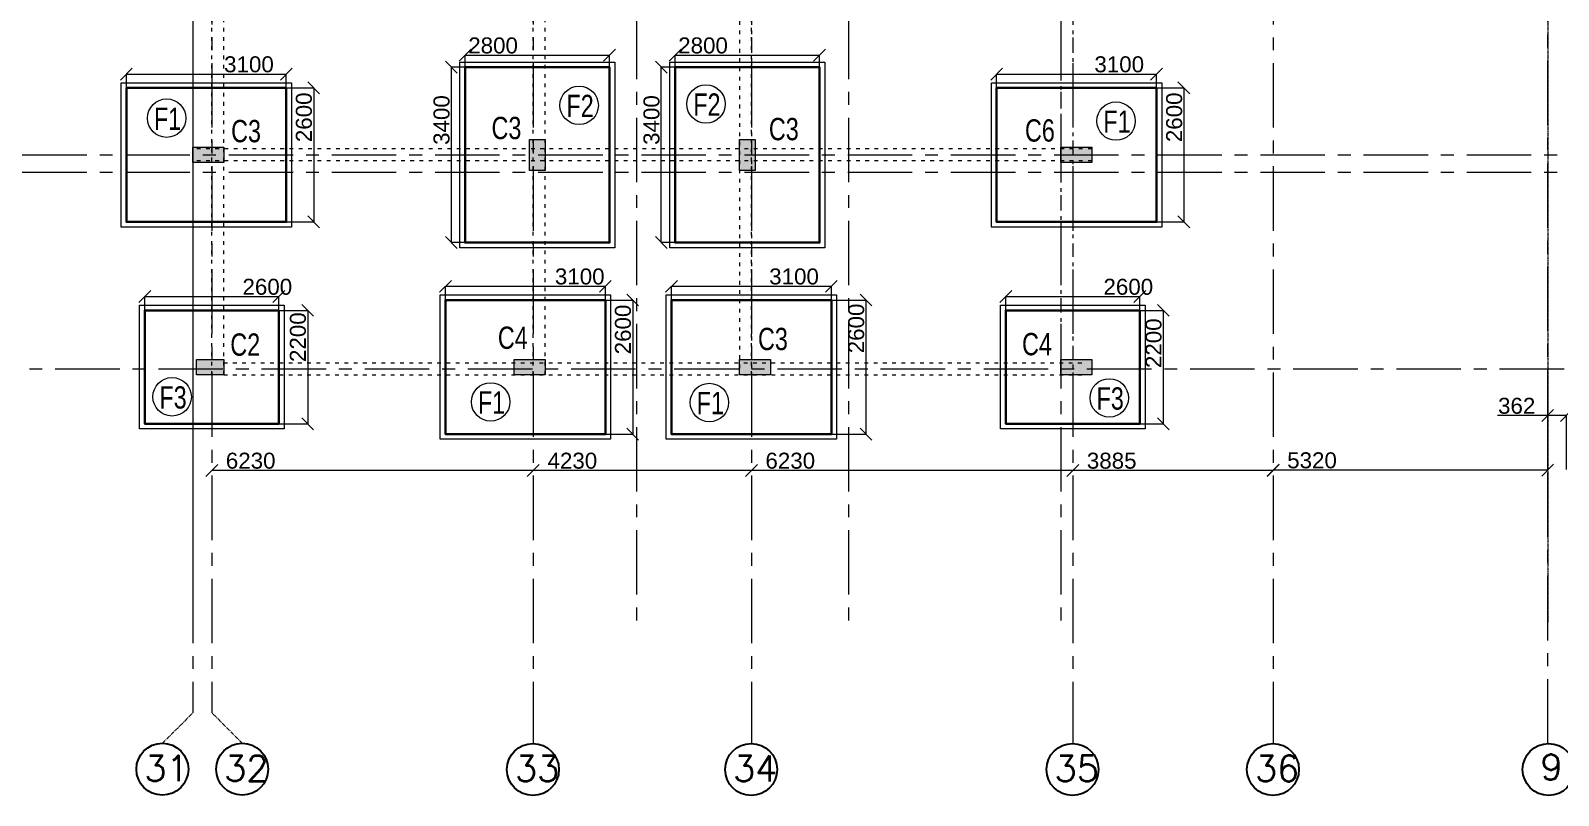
# Model space of a CAD drawing. Header units: inches. Extents: x 719368 to 6315912, y -2624014 to 446967.
# Drawn here: x 5449880 to 5479498, y -2130294 to -2115458 of the extents above; entities that cross this region are included whole.
import ezdxf

# ---------------------------------------------------------------- set-up
doc = ezdxf.new("R2010")
doc.units = ezdxf.units.IN
doc.header["$LTSCALE"] = 20
doc.header["$MEASUREMENT"] = 0
doc.header["$PDMODE"] = 3
doc.linetypes.add('ACAD_ISO03W100', pattern=[30, 12, -18])
doc.linetypes.add('CENTER', pattern=[2, 1.25, -0.25, 0.25, -0.25])
doc.layers.get('Defpoints').update_dxf_attribs({"lineweight": 25})
for name, color, linetype, lineweight in [('COL.FILL', 6, 'Continuous', 20), ('DIM', 7, 'Continuous', 13), ('FOOTING', 73, 'Continuous', 30), ('GRID', 202, 'CENTER', 5), ('HACHE', 6, 'Continuous', 9), ('HIDDEN', 181, 'ACAD_ISO03W100', 18), ('STAIR', 4, 'Continuous', 25), ('Text', 7, 'Continuous', 15)]:
    doc.layers.add(name, color=color, linetype=linetype, lineweight=lineweight)
doc.layers.add('grid text', color=140, linetype='Continuous')
doc.styles.add('BOLD', font='arial.ttf')
doc.styles.add('DIM SUMBI', font='arial.ttf')
doc.styles.add('Tabrej', font='romans.shx')
doc.dimstyles.new('PL1', dxfattribs={"dimtxt": 275, "dimasz": 230, "dimexe": 0.18, "dimexo": 12, "dimgap": 30, "dimtad": 1, "dimjust": 1, "dimdec": 0, "dimzin": 0, "dimdsep": 46, "dimtxsty": 'BOLD', "dimblk": 'OBLIQUE', "dimcen": 0.09, "dimclrd": 256, "dimclre": 256, "dimadec": 0, "dimazin": 0, "dimtfac": 1, "dimtdec": 0, "dimtofl": 0, "dimtmove": 0, "dimatfit": 3, "dimfxl": 0.18, "dimtolj": 1, "dimtzin": 0, "dimlwd": -1, "dimlwe": -1, "dimarcsym": 0})

# ---------------------------------------------------------------- blocks, each defined once
blk = doc.blocks.new('_Oblique')
at = {"layer": 'STAIR', "color": 0, "lineweight": -2}
blk.add_line((-0.5, -0.5), (0.5, 0.5), dxfattribs=at)
blk = doc.blocks.new('*D513')
at = {"layer": 'Defpoints', "color": 0, "transparency": 16777216}
for p in [(5459624, -2123991), (5463854, -2123991), (5463854, -2123991)]:
    blk.add_point(p, dxfattribs=at)
at = {"layer": 'DIM', "transparency": 16777216}
for p, q in [((5459624, -2123979), (5459624, -2123991)), ((5463854, -2123991), (5459624, -2123991)), ((5463854, -2123979), (5463854, -2123991))]:
    blk.add_line(p, q, dxfattribs=at)
at = {"layer": 'DIM', "transparency": 16777216, "xscale": 230, "yscale": 230, "zscale": 230, "rotation": 180}
blk.add_blockref('_Oblique', (5459624, -2123991), dxfattribs=at)
at = {"layer": 'DIM', "transparency": 16777216, "xscale": 230, "yscale": 230, "zscale": 230}
blk.add_blockref('_Oblique', (5463854, -2123991), dxfattribs=at)
at = {"layer": 'DIM', "color": 0, "transparency": 16777216, "insert": (5460383, -2123803), "char_height": 310, "attachment_point": 5, "style": 'BOLD'}
blk.add_mtext('\\A1;4230', dxfattribs=at)
blk = doc.blocks.new('*D514')
at = {"layer": 'Defpoints', "color": 0, "transparency": 16777216}
for p in [(5463854, -2123991), (5470084, -2123991), (5470084, -2123991)]:
    blk.add_point(p, dxfattribs=at)
at = {"layer": 'DIM', "transparency": 16777216}
for p, q in [((5463854, -2123979), (5463854, -2123991)), ((5470084, -2123991), (5463854, -2123991)), ((5470084, -2123979), (5470084, -2123991))]:
    blk.add_line(p, q, dxfattribs=at)
at = {"layer": 'DIM', "transparency": 16777216, "xscale": 230, "yscale": 230, "zscale": 230, "rotation": 180}
blk.add_blockref('_Oblique', (5463854, -2123991), dxfattribs=at)
at = {"layer": 'DIM', "transparency": 16777216, "xscale": 230, "yscale": 230, "zscale": 230}
blk.add_blockref('_Oblique', (5470084, -2123991), dxfattribs=at)
at = {"layer": 'DIM', "color": 0, "transparency": 16777216, "insert": (5464607, -2123803), "char_height": 310, "attachment_point": 5, "style": 'BOLD'}
blk.add_mtext('\\A1;6230', dxfattribs=at)
blk = doc.blocks.new('*D515')
at = {"layer": 'Defpoints', "color": 0, "transparency": 16777216}
for p in [(5470084, -2123991), (5473969, -2123991), (5473969, -2123991)]:
    blk.add_point(p, dxfattribs=at)
at = {"layer": 'DIM', "transparency": 16777216}
for p, q in [((5470084, -2123979), (5470084, -2123991)), ((5473969, -2123991), (5470084, -2123991)), ((5473969, -2123979), (5473969, -2123991))]:
    blk.add_line(p, q, dxfattribs=at)
at = {"layer": 'DIM', "transparency": 16777216, "xscale": 230, "yscale": 230, "zscale": 230, "rotation": 180}
blk.add_blockref('_Oblique', (5470084, -2123991), dxfattribs=at)
at = {"layer": 'DIM', "transparency": 16777216, "xscale": 230, "yscale": 230, "zscale": 230}
blk.add_blockref('_Oblique', (5473969, -2123991), dxfattribs=at)
at = {"layer": 'DIM', "color": 0, "transparency": 16777216, "insert": (5470838, -2123803), "char_height": 310, "attachment_point": 5, "style": 'BOLD'}
blk.add_mtext('\\A1;3885', dxfattribs=at)
blk = doc.blocks.new('*D516')
at = {"layer": 'Defpoints', "color": 0, "transparency": 16777216}
for p in [(5473969, -2123991), (5479289, -2123984), (5479289, -2123991)]:
    blk.add_point(p, dxfattribs=at)
at = {"layer": 'DIM', "transparency": 16777216}
for p, q in [((5473969, -2123979), (5473969, -2123984)), ((5479289, -2123984), (5473969, -2123984)), ((5479289, -2123979), (5479289, -2123984))]:
    blk.add_line(p, q, dxfattribs=at)
at = {"layer": 'DIM', "transparency": 16777216, "xscale": 230, "yscale": 230, "zscale": 230, "rotation": 180}
blk.add_blockref('_Oblique', (5473969, -2123984), dxfattribs=at)
at = {"layer": 'DIM', "transparency": 16777216, "xscale": 230, "yscale": 230, "zscale": 230}
blk.add_blockref('_Oblique', (5479289, -2123984), dxfattribs=at)
at = {"layer": 'DIM', "color": 0, "transparency": 16777216, "insert": (5474721, -2123796), "char_height": 310, "attachment_point": 5, "style": 'BOLD'}
blk.add_mtext('\\A1;5320', dxfattribs=at)
blk = doc.blocks.new('*D517')
at = {"layer": 'Defpoints', "color": 0, "transparency": 16777216}
for p in [(5479651, -2122926), (5479289, -2123984), (5479651, -2123984)]:
    blk.add_point(p, dxfattribs=at)
at = {"layer": 'DIM', "transparency": 16777216}
for p, q in [((5479289, -2122926), (5478318, -2122926)), ((5479289, -2123972), (5479289, -2122926)), ((5479651, -2122926), (5479289, -2122926)), ((5479651, -2123972), (5479651, -2122926))]:
    blk.add_line(p, q, dxfattribs=at)
at = {"layer": 'DIM', "transparency": 16777216, "xscale": 230, "yscale": 230, "zscale": 230, "rotation": 180}
blk.add_blockref('_Oblique', (5479289, -2122926), dxfattribs=at)
at = {"layer": 'DIM', "transparency": 16777216, "xscale": 230, "yscale": 230, "zscale": 230}
blk.add_blockref('_Oblique', (5479651, -2122926), dxfattribs=at)
at = {"layer": 'DIM', "color": 0, "transparency": 16777216, "insert": (5478688, -2122738), "char_height": 310, "attachment_point": 5, "style": 'BOLD'}
blk.add_mtext('\\A1;362', dxfattribs=at)
blk = doc.blocks.new('*D534')
at = {"layer": 'Defpoints', "color": 0, "transparency": 16777216}
for p in [(5453394, -2124004), (5459624, -2123991), (5459624, -2123991)]:
    blk.add_point(p, dxfattribs=at)
at = {"layer": 'DIM', "transparency": 16777216}
for p, q in [((5453394, -2123992), (5453394, -2123991)), ((5459624, -2123991), (5453394, -2123991)), ((5459624, -2123979), (5459624, -2123991))]:
    blk.add_line(p, q, dxfattribs=at)
at = {"layer": 'DIM', "transparency": 16777216, "xscale": 230, "yscale": 230, "zscale": 230, "rotation": 180}
blk.add_blockref('_Oblique', (5453394, -2123991), dxfattribs=at)
at = {"layer": 'DIM', "transparency": 16777216, "xscale": 230, "yscale": 230, "zscale": 230}
blk.add_blockref('_Oblique', (5459624, -2123991), dxfattribs=at)
at = {"layer": 'DIM', "color": 0, "transparency": 16777216, "insert": (5454147, -2123803), "char_height": 310, "attachment_point": 5, "style": 'BOLD'}
blk.add_mtext('\\A1;6230', dxfattribs=at)
blk = doc.blocks.new('*D463')
at = {"layer": 'Defpoints', "color": 0, "transparency": 16777216}
for p in [(5454838, -2116570), (5454838, -2119170), (5455369, -2119170)]:
    blk.add_point(p, dxfattribs=at)
at = {"layer": 'DIM', "transparency": 16777216}
for p, q in [((5454850, -2116570), (5455369, -2116570)), ((5455369, -2116570), (5455369, -2119170)), ((5454850, -2119170), (5455369, -2119170))]:
    blk.add_line(p, q, dxfattribs=at)
at = {"layer": 'DIM', "transparency": 16777216, "xscale": 230, "yscale": 230, "zscale": 230}
for p, rotation in [((5455369, -2116570), 90), ((5455369, -2119170), 270)]:
    blk.add_blockref('_Oblique', p, dxfattribs=dict(at, rotation=rotation))
at = {"layer": 'DIM', "color": 0, "transparency": 16777216, "insert": (5455180, -2117141), "char_height": 310, "attachment_point": 5, "rotation": 90, "style": 'BOLD'}
blk.add_mtext('\\A1;2600', dxfattribs=at)
blk = doc.blocks.new('*D464')
at = {"layer": 'Defpoints', "color": 0, "transparency": 16777216}
for p in [(5454838, -2116303), (5451738, -2116816), (5454838, -2116809)]:
    blk.add_point(p, dxfattribs=at)
at = {"layer": 'DIM', "transparency": 16777216}
for p, q in [((5451738, -2116804), (5451738, -2116303)), ((5451738, -2116303), (5454838, -2116303)), ((5454838, -2116797), (5454838, -2116303))]:
    blk.add_line(p, q, dxfattribs=at)
at = {"layer": 'DIM', "transparency": 16777216, "xscale": 230, "yscale": 230, "zscale": 230, "rotation": 180}
blk.add_blockref('_Oblique', (5451738, -2116303), dxfattribs=at)
at = {"layer": 'DIM', "transparency": 16777216, "xscale": 230, "yscale": 230, "zscale": 230}
blk.add_blockref('_Oblique', (5454838, -2116303), dxfattribs=at)
at = {"layer": 'DIM', "color": 0, "transparency": 16777216, "insert": (5454114, -2116115), "char_height": 310, "attachment_point": 5, "style": 'BOLD'}
blk.add_mtext('\\A1;3100', dxfattribs=at)
blk = doc.blocks.new('*D465')
at = {"layer": 'Defpoints', "color": 0, "transparency": 16777216}
for p in [(5461104, -2115937), (5458304, -2116170), (5461104, -2116170)]:
    blk.add_point(p, dxfattribs=at)
at = {"layer": 'DIM', "transparency": 16777216}
for p, q in [((5458304, -2116158), (5458304, -2115937)), ((5458304, -2115937), (5461104, -2115937)), ((5461104, -2116158), (5461104, -2115937))]:
    blk.add_line(p, q, dxfattribs=at)
at = {"layer": 'DIM', "transparency": 16777216, "xscale": 230, "yscale": 230, "zscale": 230, "rotation": 180}
blk.add_blockref('_Oblique', (5458304, -2115937), dxfattribs=at)
at = {"layer": 'DIM', "transparency": 16777216, "xscale": 230, "yscale": 230, "zscale": 230}
blk.add_blockref('_Oblique', (5461104, -2115937), dxfattribs=at)
at = {"layer": 'DIM', "color": 0, "transparency": 16777216, "insert": (5458846, -2115749), "char_height": 310, "attachment_point": 5, "style": 'BOLD'}
blk.add_mtext('\\A1;2800', dxfattribs=at)
blk = doc.blocks.new('*D466')
at = {"layer": 'Defpoints', "color": 0, "transparency": 16777216}
for p in [(5458037, -2116170), (5458542, -2116170), (5458550, -2119570)]:
    blk.add_point(p, dxfattribs=at)
at = {"layer": 'DIM', "transparency": 16777216}
for p, q in [((5458530, -2116170), (5458036, -2116170)), ((5458037, -2119570), (5458037, -2116170)), ((5458538, -2119570), (5458036, -2119570))]:
    blk.add_line(p, q, dxfattribs=at)
at = {"layer": 'DIM', "transparency": 16777216, "xscale": 230, "yscale": 230, "zscale": 230}
for p, rotation in [((5458037, -2116170), 90), ((5458037, -2119570), 270)]:
    blk.add_blockref('_Oblique', p, dxfattribs=dict(at, rotation=rotation))
at = {"layer": 'DIM', "color": 0, "transparency": 16777216, "insert": (5457848, -2117194), "char_height": 310, "attachment_point": 5, "rotation": 90, "style": 'BOLD'}
blk.add_mtext('\\A1;3400', dxfattribs=at)
blk = doc.blocks.new('*D467')
at = {"layer": 'Defpoints', "color": 0, "transparency": 16777216}
for p in [(5471384, -2120885), (5471384, -2123085), (5471838, -2123085)]:
    blk.add_point(p, dxfattribs=at)
at = {"layer": 'DIM', "transparency": 16777216}
for p, q in [((5471396, -2120885), (5471838, -2120885)), ((5471838, -2120885), (5471838, -2123085)), ((5471396, -2123085), (5471838, -2123085))]:
    blk.add_line(p, q, dxfattribs=at)
at = {"layer": 'DIM', "transparency": 16777216, "xscale": 230, "yscale": 230, "zscale": 230}
for p, rotation in [((5471838, -2120885), 90), ((5471838, -2123085), 270)]:
    blk.add_blockref('_Oblique', p, dxfattribs=dict(at, rotation=rotation))
at = {"layer": 'DIM', "color": 0, "transparency": 16777216, "insert": (5471650, -2121523), "char_height": 310, "attachment_point": 5, "rotation": 90, "style": 'BOLD'}
blk.add_mtext('\\A1;2200', dxfattribs=at)
blk = doc.blocks.new('*D468')
at = {"layer": 'Defpoints', "color": 0, "transparency": 16777216}
for p in [(5471384, -2120618), (5468784, -2121131), (5471384, -2121124)]:
    blk.add_point(p, dxfattribs=at)
at = {"layer": 'DIM', "transparency": 16777216}
for p, q in [((5468784, -2121119), (5468784, -2120618)), ((5468784, -2120618), (5471384, -2120618)), ((5471384, -2121112), (5471384, -2120618))]:
    blk.add_line(p, q, dxfattribs=at)
at = {"layer": 'DIM', "transparency": 16777216, "xscale": 230, "yscale": 230, "zscale": 230, "rotation": 180}
blk.add_blockref('_Oblique', (5468784, -2120618), dxfattribs=at)
at = {"layer": 'DIM', "transparency": 16777216, "xscale": 230, "yscale": 230, "zscale": 230}
blk.add_blockref('_Oblique', (5471384, -2120618), dxfattribs=at)
at = {"layer": 'DIM', "color": 0, "transparency": 16777216, "insert": (5471160, -2120430), "char_height": 310, "attachment_point": 5, "style": 'BOLD'}
blk.add_mtext('\\A1;2600', dxfattribs=at)
blk = doc.blocks.new('*D469')
at = {"layer": 'Defpoints', "color": 0, "transparency": 16777216}
for p in [(5465404, -2120685), (5465404, -2123285), (5466074, -2123285)]:
    blk.add_point(p, dxfattribs=at)
at = {"layer": 'DIM', "transparency": 16777216}
for p, q in [((5465416, -2120685), (5466074, -2120685)), ((5466074, -2120685), (5466074, -2123285)), ((5465416, -2123285), (5466074, -2123285))]:
    blk.add_line(p, q, dxfattribs=at)
at = {"layer": 'DIM', "transparency": 16777216, "xscale": 230, "yscale": 230, "zscale": 230}
for p, rotation in [((5466074, -2120685), 90), ((5466074, -2123285), 270)]:
    blk.add_blockref('_Oblique', p, dxfattribs=dict(at, rotation=rotation))
at = {"layer": 'DIM', "color": 0, "transparency": 16777216, "insert": (5465886, -2121236), "char_height": 310, "attachment_point": 5, "rotation": 90, "style": 'BOLD'}
blk.add_mtext('\\A1;2600', dxfattribs=at)
blk = doc.blocks.new('*D470')
at = {"layer": 'Defpoints', "color": 0, "transparency": 16777216}
for p in [(5465404, -2120418), (5462304, -2120931), (5465404, -2120924)]:
    blk.add_point(p, dxfattribs=at)
at = {"layer": 'DIM', "transparency": 16777216}
for p, q in [((5462304, -2120919), (5462304, -2120418)), ((5462304, -2120418), (5465404, -2120418)), ((5465404, -2120912), (5465404, -2120418))]:
    blk.add_line(p, q, dxfattribs=at)
at = {"layer": 'DIM', "transparency": 16777216, "xscale": 230, "yscale": 230, "zscale": 230, "rotation": 180}
blk.add_blockref('_Oblique', (5462304, -2120418), dxfattribs=at)
at = {"layer": 'DIM', "transparency": 16777216, "xscale": 230, "yscale": 230, "zscale": 230}
blk.add_blockref('_Oblique', (5465404, -2120418), dxfattribs=at)
at = {"layer": 'DIM', "color": 0, "transparency": 16777216, "insert": (5464680, -2120230), "char_height": 310, "attachment_point": 5, "style": 'BOLD'}
blk.add_mtext('\\A1;3100', dxfattribs=at)
blk = doc.blocks.new('*D471')
at = {"layer": 'Defpoints', "color": 0, "transparency": 16777216}
for p in [(5461023, -2120685), (5461023, -2123285), (5461553, -2123285)]:
    blk.add_point(p, dxfattribs=at)
at = {"layer": 'DIM', "transparency": 16777216}
for p, q in [((5461035, -2120685), (5461553, -2120685)), ((5461553, -2120685), (5461553, -2123285)), ((5461035, -2123285), (5461553, -2123285))]:
    blk.add_line(p, q, dxfattribs=at)
at = {"layer": 'DIM', "transparency": 16777216, "xscale": 230, "yscale": 230, "zscale": 230}
for p, rotation in [((5461553, -2120685), 90), ((5461553, -2123285), 270)]:
    blk.add_blockref('_Oblique', p, dxfattribs=dict(at, rotation=rotation))
at = {"layer": 'DIM', "color": 0, "transparency": 16777216, "insert": (5461365, -2121256), "char_height": 310, "attachment_point": 5, "rotation": 90, "style": 'BOLD'}
blk.add_mtext('\\A1;2600', dxfattribs=at)
blk = doc.blocks.new('*D472')
at = {"layer": 'Defpoints', "color": 0, "transparency": 16777216}
for p in [(5461023, -2120418), (5457923, -2120931), (5461023, -2120924)]:
    blk.add_point(p, dxfattribs=at)
at = {"layer": 'DIM', "transparency": 16777216}
for p, q in [((5457923, -2120919), (5457923, -2120418)), ((5457923, -2120418), (5461023, -2120418)), ((5461023, -2120912), (5461023, -2120418))]:
    blk.add_line(p, q, dxfattribs=at)
at = {"layer": 'DIM', "transparency": 16777216, "xscale": 230, "yscale": 230, "zscale": 230, "rotation": 180}
blk.add_blockref('_Oblique', (5457923, -2120418), dxfattribs=at)
at = {"layer": 'DIM', "transparency": 16777216, "xscale": 230, "yscale": 230, "zscale": 230}
blk.add_blockref('_Oblique', (5461023, -2120418), dxfattribs=at)
at = {"layer": 'DIM', "color": 0, "transparency": 16777216, "insert": (5460526, -2120230), "char_height": 310, "attachment_point": 5, "style": 'BOLD'}
blk.add_mtext('\\A1;3100', dxfattribs=at)
blk = doc.blocks.new('*D473')
at = {"layer": 'Defpoints', "color": 0, "transparency": 16777216}
for p in [(5454694, -2120885), (5454694, -2123085), (5455252, -2123085)]:
    blk.add_point(p, dxfattribs=at)
at = {"layer": 'DIM', "transparency": 16777216}
for p, q in [((5454706, -2120885), (5455252, -2120885)), ((5455252, -2120885), (5455252, -2123085)), ((5454706, -2123085), (5455252, -2123085))]:
    blk.add_line(p, q, dxfattribs=at)
at = {"layer": 'DIM', "transparency": 16777216, "xscale": 230, "yscale": 230, "zscale": 230}
for p, rotation in [((5455252, -2120885), 90), ((5455252, -2123085), 270)]:
    blk.add_blockref('_Oblique', p, dxfattribs=dict(at, rotation=rotation))
at = {"layer": 'DIM', "color": 0, "transparency": 16777216, "insert": (5455064, -2121405), "char_height": 310, "attachment_point": 5, "rotation": 90, "style": 'BOLD'}
blk.add_mtext('\\A1;2200', dxfattribs=at)
blk = doc.blocks.new('*D474')
at = {"layer": 'Defpoints', "color": 0, "transparency": 16777216}
for p in [(5454694, -2120618), (5452094, -2121131), (5454694, -2121124)]:
    blk.add_point(p, dxfattribs=at)
at = {"layer": 'DIM', "transparency": 16777216}
for p, q in [((5452094, -2121119), (5452094, -2120618)), ((5452094, -2120618), (5454694, -2120618)), ((5454694, -2121112), (5454694, -2120618))]:
    blk.add_line(p, q, dxfattribs=at)
at = {"layer": 'DIM', "transparency": 16777216, "xscale": 230, "yscale": 230, "zscale": 230, "rotation": 180}
blk.add_blockref('_Oblique', (5452094, -2120618), dxfattribs=at)
at = {"layer": 'DIM', "transparency": 16777216, "xscale": 230, "yscale": 230, "zscale": 230}
blk.add_blockref('_Oblique', (5454694, -2120618), dxfattribs=at)
at = {"layer": 'DIM', "color": 0, "transparency": 16777216, "insert": (5454470, -2120430), "char_height": 310, "attachment_point": 5, "style": 'BOLD'}
blk.add_mtext('\\A1;2600', dxfattribs=at)
blk = doc.blocks.new('*D475')
at = {"layer": 'Defpoints', "color": 0, "transparency": 16777216}
for p in [(5471708, -2116570), (5471708, -2119170), (5472238, -2119170)]:
    blk.add_point(p, dxfattribs=at)
at = {"layer": 'DIM', "transparency": 16777216}
for p, q in [((5471720, -2116570), (5472239, -2116570)), ((5472238, -2116570), (5472238, -2119170)), ((5471720, -2119170), (5472239, -2119170))]:
    blk.add_line(p, q, dxfattribs=at)
at = {"layer": 'DIM', "transparency": 16777216, "xscale": 230, "yscale": 230, "zscale": 230}
for p, rotation in [((5472238, -2116570), 90), ((5472238, -2119170), 270)]:
    blk.add_blockref('_Oblique', p, dxfattribs=dict(at, rotation=rotation))
at = {"layer": 'DIM', "color": 0, "transparency": 16777216, "insert": (5472050, -2117141), "char_height": 310, "attachment_point": 5, "rotation": 90, "style": 'BOLD'}
blk.add_mtext('\\A1;2600', dxfattribs=at)
blk = doc.blocks.new('*D476')
at = {"layer": 'Defpoints', "color": 0, "transparency": 16777216}
for p in [(5471708, -2116303), (5468608, -2116816), (5471708, -2116809)]:
    blk.add_point(p, dxfattribs=at)
at = {"layer": 'DIM', "transparency": 16777216}
for p, q in [((5468608, -2116804), (5468608, -2116303)), ((5468608, -2116303), (5471708, -2116303)), ((5471708, -2116797), (5471708, -2116303))]:
    blk.add_line(p, q, dxfattribs=at)
at = {"layer": 'DIM', "transparency": 16777216, "xscale": 230, "yscale": 230, "zscale": 230, "rotation": 180}
blk.add_blockref('_Oblique', (5468608, -2116303), dxfattribs=at)
at = {"layer": 'DIM', "transparency": 16777216, "xscale": 230, "yscale": 230, "zscale": 230}
blk.add_blockref('_Oblique', (5471708, -2116303), dxfattribs=at)
at = {"layer": 'DIM', "color": 0, "transparency": 16777216, "insert": (5470984, -2116115), "char_height": 310, "attachment_point": 5, "style": 'BOLD'}
blk.add_mtext('\\A1;3100', dxfattribs=at)
blk = doc.blocks.new('*D477')
at = {"layer": 'Defpoints', "color": 0, "transparency": 16777216}
for p in [(5465174, -2115937), (5462374, -2116170), (5465174, -2116170)]:
    blk.add_point(p, dxfattribs=at)
at = {"layer": 'DIM', "transparency": 16777216}
for p, q in [((5462374, -2116158), (5462374, -2115937)), ((5462374, -2115937), (5465174, -2115937)), ((5465174, -2116158), (5465174, -2115937))]:
    blk.add_line(p, q, dxfattribs=at)
at = {"layer": 'DIM', "transparency": 16777216, "xscale": 230, "yscale": 230, "zscale": 230, "rotation": 180}
blk.add_blockref('_Oblique', (5462374, -2115937), dxfattribs=at)
at = {"layer": 'DIM', "transparency": 16777216, "xscale": 230, "yscale": 230, "zscale": 230}
blk.add_blockref('_Oblique', (5465174, -2115937), dxfattribs=at)
at = {"layer": 'DIM', "color": 0, "transparency": 16777216, "insert": (5462916, -2115749), "char_height": 310, "attachment_point": 5, "style": 'BOLD'}
blk.add_mtext('\\A1;2800', dxfattribs=at)
blk = doc.blocks.new('*D478')
at = {"layer": 'Defpoints', "color": 0, "transparency": 16777216}
for p in [(5462107, -2116170), (5462612, -2116170), (5462620, -2119570)]:
    blk.add_point(p, dxfattribs=at)
at = {"layer": 'DIM', "transparency": 16777216}
for p, q in [((5462600, -2116170), (5462106, -2116170)), ((5462107, -2119570), (5462107, -2116170)), ((5462608, -2119570), (5462106, -2119570))]:
    blk.add_line(p, q, dxfattribs=at)
at = {"layer": 'DIM', "transparency": 16777216, "xscale": 230, "yscale": 230, "zscale": 230}
for p, rotation in [((5462107, -2116170), 90), ((5462107, -2119570), 270)]:
    blk.add_blockref('_Oblique', p, dxfattribs=dict(at, rotation=rotation))
at = {"layer": 'DIM', "color": 0, "transparency": 16777216, "insert": (5461918, -2117194), "char_height": 310, "attachment_point": 5, "rotation": 90, "style": 'BOLD'}
blk.add_mtext('\\A1;3400', dxfattribs=at)

msp = doc.modelspace()

# ---------------------------------------------------------------- hatches: boundary and pattern name
at = {"layer": 'COL.FILL'}
for points in [[(5459854.086, -2117570.4344), (5459554.086, -2117570.4344), (5459554.086, -2118170.4344), (5459854.086, -2118170.4344)], [(5463923.5549, -2117570.4344), (5463623.5549, -2117570.4344), (5463623.5549, -2118170.4344), (5463923.5549, -2118170.4344)], [(5453024.086, -2117720.4344), (5453024.086, -2118020.4344), (5453624.086, -2118020.4344), (5453624.086, -2117720.4344)], [(5469854.0859, -2117720.4344), (5469854.0859, -2118020.4344), (5470454.0859, -2118020.4344), (5470454.0859, -2117720.4344)], [(5453094.086, -2122135.4344), (5453624.086, -2122135.4344), (5453624.086, -2121835.4344), (5453094.086, -2121835.4344)], [(5459254.086, -2121835.4344), (5459254.086, -2122135.4344), (5459854.086, -2122135.4344), (5459854.086, -2121835.4344)], [(5463624.0844, -2121835.4344), (5463624.0844, -2122135.4344), (5464224.0844, -2122135.4344), (5464224.0844, -2121835.4344)], [(5469854.0859, -2121835.4344), (5469854.0859, -2122135.4344), (5470454.0859, -2122135.4344), (5470454.0859, -2121835.4344)]]:
    msp.add_hatch(color=256, dxfattribs=at).paths.add_polyline_path(points)

# ---------------------------------------------------------------- linework, layer by layer
for points in [[(5459554.086, -2117570.4344), (5459854.086, -2117570.4344), (5459854.086, -2118170.4344), (5459554.086, -2118170.4344)], [(5463623.5549, -2117570.4344), (5463923.5549, -2117570.4344), (5463923.5549, -2118170.4344), (5463623.5549, -2118170.4344)], [(5453024.086, -2118020.4344), (5453024.086, -2117720.4344), (5453624.086, -2117720.4344), (5453624.086, -2118020.4344)], [(5469854.0859, -2118020.4344), (5469854.0859, -2117720.4344), (5470454.0859, -2117720.4344), (5470454.0859, -2118020.4344)], [(5453094.086, -2122135.4344), (5453094.086, -2121835.4344), (5453624.086, -2121835.4344), (5453624.086, -2122135.4344)], [(5459254.086, -2122135.4344), (5459254.086, -2121835.4344), (5459854.086, -2121835.4344), (5459854.086, -2122135.4344)], [(5463624.0844, -2122135.4344), (5463624.0844, -2121835.4344), (5464224.0844, -2121835.4344), (5464224.0844, -2122135.4344)], [(5469854.0859, -2122135.4344), (5469854.0859, -2121835.4344), (5470454.0859, -2121835.4344), (5470454.0859, -2122135.4344)]]:
    msp.add_lwpolyline(points, close=True, dxfattribs=at)
at = {"layer": 'FOOTING'}
for points in [[(5458304.086, -2116170.4344), (5461104.086, -2116170.4344), (5461104.086, -2119570.4344), (5458304.086, -2119570.4344)], [(5462374.0844, -2116170.4344), (5465174.0844, -2116170.4344), (5465174.0844, -2119570.4344), (5462374.0844, -2119570.4344)], [(5454838.2201, -2116570.4344), (5454838.2201, -2119170.4344), (5451738.2201, -2119170.4344), (5451738.2201, -2116570.4344)], [(5471707.8949, -2116570.4344), (5471707.8949, -2119170.4344), (5468607.8949, -2119170.4344), (5468607.8949, -2116570.4344)], [(5454694.0872, -2120885.4354), (5454694.0872, -2123085.4354), (5452094.0872, -2123085.4354), (5452094.0872, -2120885.4354)], [(5461022.5834, -2120685.4344), (5461022.5834, -2123285.4344), (5457922.5834, -2123285.4344), (5457922.5834, -2120685.4344)], [(5465404.0844, -2120685.4344), (5465404.0844, -2123285.4344), (5462304.0844, -2123285.4344), (5462304.0844, -2120685.4344)], [(5471384.0856, -2120885.4344), (5471384.0856, -2123085.4344), (5468784.0856, -2123085.4344), (5468784.0856, -2120885.4344)]]:
    msp.add_lwpolyline(points, close=True, dxfattribs=at)
at = {"layer": 'GRID', "ltscale": 50}
for p, q in [((5479289.0859, -2129286.7931), (5479289.0859, -2086547.5623)), ((5479289.0859, -2129286.8385), (5479289.0859, -2086547.6076)), ((5453029.0861, -2087148.5707), (5453029.0861, -2126935.9243)), ((5461624.086, -2087148.5707), (5461624.086, -2126935.9243)), ((5465739.0859, -2087148.5707), (5465739.0859, -2126935.9243)), ((5469854.0859, -2087148.5707), (5469854.0859, -2126935.9243)), ((5453029.0633, -2104090.1), (5453029.0633, -2128689.9701)), ((5453394.0633, -2104090.1), (5453394.0633, -2128689.9701)), ((5459624.086, -2104090.1), (5459624.086, -2129286.8385)), ((5463854.0844, -2104090.1), (5463854.0844, -2129286.8385)), ((5470084.1071, -2104090.1), (5470084.1071, -2129286.8385)), ((5473969.1085, -2104090.1), (5473969.1085, -2129286.8385)), ((5435720.6711, -2117870.4354), (5551358.5285, -2117870.4354)), ((5435720.6711, -2118205.4344), (5551358.5285, -2118205.4344)), ((5436358.4024, -2122020.4354), (5551358.5285, -2122020.4354))]:
    msp.add_line(p, q, dxfattribs=at)
at = {"layer": 'GRID', "ltscale": 0.05}
msp.add_line((5479289.0859, -2087148.5707), (5479289.0859, -2126935.9243), dxfattribs=at)
at = {"layer": 'GRID', "ltscale": 3}
for p, q in [((5452437.76, -2129281.2734), (5453029.0633, -2128689.9701)), ((5453985.3667, -2129281.2734), (5453394.0633, -2128689.9701))]:
    msp.add_line(p, q, dxfattribs=at)
at = {"layer": 'grid text'}
for centre in [(5452435.1755, -2129784.8732), (5453982.7822, -2129784.8732), (5459618.5262, -2129790.4142), (5463848.5246, -2129790.4142), (5470078.5473, -2129790.4142), (5473963.5487, -2129790.4142)]:
    msp.add_circle(centre, 503.6064, dxfattribs=at)
at = {"layer": 'grid text', "color": 190}
msp.add_circle((5479307.2991, -2129790.1154), 503.6064, dxfattribs=at)
at = {"layer": 'HACHE'}
for points in [[(5458204.086, -2116070.4344), (5461204.086, -2116070.4344), (5461204.086, -2119670.4344), (5458204.086, -2119670.4344)], [(5462274.0844, -2116070.4344), (5465274.0844, -2116070.4344), (5465274.0844, -2119670.4344), (5462274.0844, -2119670.4344)], [(5454938.2201, -2116470.4344), (5454938.2201, -2119270.4344), (5451638.2201, -2119270.4344), (5451638.2201, -2116470.4344)], [(5471807.8949, -2116470.4344), (5471807.8949, -2119270.4344), (5468507.8949, -2119270.4344), (5468507.8949, -2116470.4344)], [(5461122.5834, -2120585.4344), (5461122.5834, -2123385.4344), (5457822.5834, -2123385.4344), (5457822.5834, -2120585.4344)], [(5465504.0844, -2120585.4344), (5465504.0844, -2123385.4344), (5462204.0844, -2123385.4344), (5462204.0844, -2120585.4344)], [(5454794.0872, -2120785.4354), (5454794.0872, -2123185.4354), (5451994.0872, -2123185.4354), (5451994.0872, -2120785.4354)], [(5471484.0856, -2120785.4344), (5471484.0856, -2123185.4344), (5468684.0856, -2123185.4344), (5468684.0856, -2120785.4344)]]:
    msp.add_lwpolyline(points, close=True, dxfattribs=at)
at = {"layer": 'HIDDEN', "linetype": 'ACAD_ISO03W100', "ltscale": 0.3}
for p, q in [((5463854.0844, -2122135.4344), (5463854.0844, -2093645.1363)), ((5453394.086, -2122135.4344), (5453394.086, -2105375.4344)), ((5453624.086, -2122135.4344), (5453624.086, -2105375.4344)), ((5459624.2804, -2122135.4344), (5459624.2804, -2105375.4344)), ((5459854.2804, -2122135.4344), (5459854.2804, -2105375.4344)), ((5463624.0844, -2105375.4344), (5463624.0844, -2122135.4344)), ((5463854.0844, -2105375.4344), (5463854.0844, -2122135.4344)), ((5469854.0859, -2105375.4344), (5469854.0859, -2122135.4344)), ((5470084.0844, -2105375.4344), (5470084.0856, -2122135.4344)), ((5470454.0859, -2117755.4344), (5453024.086, -2117755.4344)), ((5470454.0859, -2117985.4344), (5453024.086, -2117985.4344)), ((5453624.086, -2121905.4344), (5470314.0844, -2121905.4344)), ((5453624.086, -2122135.4344), (5470314.0844, -2122135.4344))]:
    msp.add_line(p, q, dxfattribs=at)
at = {"layer": 'Text'}
for centre in [(5460514.2223, -2116909.3563), (5462972.9377, -2116882.6595), (5452518.0032, -2117157.4741), (5470922.6247, -2117213.8824), (5452624.3476, -2122562.157), (5458798.5727, -2122660.7717), (5463039.5767, -2122672.5366), (5470790.7143, -2122583.0081)]:
    msp.add_circle(centre, 372.7728, dxfattribs=at)

# ---------------------------------------------------------------- texts
at = {"layer": 'grid text', "color": 190, "insert": (5479151.2243, -2129493.8341), "char_height": 500, "attachment_point": 1, "style": 'Tabrej'}
msp.add_mtext_dynamic_manual_height_columns('9', width=0.5, gutter_width=24, heights=[0], dxfattribs=at)
at = {"layer": 'grid text', "char_height": 500, "attachment_point": 1, "style": 'Tabrej'}
for s, insert in [('31', (5452086.7393, -2129516.3565)), ('32', (5453634.346, -2129516.3565)), ('33', (5459270.09, -2129521.8975)), ('34', (5463500.0884, -2129521.8975)), ('35', (5469730.1111, -2129521.8975)), ('36', (5473615.1125, -2129521.8975))]:
    msp.add_mtext_dynamic_manual_height_columns(s, width=0.5, gutter_width=24, heights=[0], dxfattribs=dict(at, insert=insert))
at = {"layer": 'Text', "style": 'DIM SUMBI', "width": 0.75}
for s, p in [('F2', (5460268.1047, -2117136.9172)), ('F2', (5462726.8201, -2117110.2205)), ('F1', (5452271.8857, -2117385.035)), ('F1', (5470676.5072, -2117441.4433)), ('C3', (5453767.9935, -2117624.5081)), ('C3', (5458815.4739, -2117564.5944)), ('C3', (5464192.5771, -2117585.5474)), ('C6', (5469156.5352, -2117611.9955)), ('C4', (5458938.8431, -2121632.287)), ('C2', (5453752.1252, -2121765.0427)), ('C3', (5463981.4594, -2121656.1633)), ('C4', (5469100.1813, -2121756.0946)), ('F3', (5452378.2301, -2122789.718)), ('F3', (5470544.5967, -2122810.5691)), ('F1', (5458552.4551, -2122888.3327)), ('F1', (5462793.4592, -2122900.0976))]:
    msp.add_text(s, height=432.432, dxfattribs=at).set_placement(p)

# ---------------------------------------------------------------- dimensions: what is measured, and where the dimension line sits
at = {"layer": 'DIM'}
for base, p1, p2, picture, middle in [((5461104.086, -2115937.3419), (5458304.086, -2116170.4344), (5461104.086, -2116170.4344), '*D465', (5458845.8757, -2115937.3419)), ((5465174.0844, -2115937.3419), (5462374.0844, -2116170.4344), (5465174.0844, -2116170.4344), '*D477', (5462915.874, -2115937.3419))]:
    dim = msp.add_linear_dim(base=base, p1=p1, p2=p2, dimstyle='PL1', override={"dimtxt": 310}, dxfattribs=at)
    dim.commit()
    dim.dimension.update_dxf_attribs({"geometry": picture, "text_midpoint": middle, "dimtype": 160})
for base, p1, p2, angle, picture, middle in [((5454838.2201, -2116302.9066), (5451738.2201, -2116816.4521), (5454838.2201, -2116808.6399), 180, '*D464', (5454114.3998, -2116302.9066)), ((5458036.5583, -2116170.4344), (5458550.1037, -2119570.4344), (5458542.2916, -2116170.4344), 270, '*D466', (5458036.5583, -2117194.2546)), ((5462106.5567, -2116170.4344), (5462620.1021, -2119570.4344), (5462612.2899, -2116170.4344), 270, '*D478', (5462106.5567, -2117194.2546)), ((5471707.8949, -2116302.9066), (5468607.8949, -2116816.4521), (5471707.8949, -2116808.6399), 180, '*D476', (5470984.0747, -2116302.9066)), ((5455368.689, -2119170.4344), (5454838.2201, -2116570.4344), (5454838.2201, -2119170.4344), 270, '*D463', (5455368.689, -2117141.269)), ((5472238.3638, -2119170.4344), (5471707.8949, -2116570.4344), (5471707.8949, -2119170.4344), 270, '*D475', (5472238.3638, -2117141.2691)), ((5454694.0872, -2120617.9076), (5452094.0872, -2121131.453), (5454694.0872, -2121123.6409), 180, '*D474', (5454470.2669, -2120617.9076)), ((5461022.5834, -2120417.9066), (5457922.5834, -2120931.4521), (5461022.5834, -2120923.6399), 180, '*D472', (5460526.0307, -2120417.9066)), ((5465404.0844, -2120417.9066), (5462304.0844, -2120931.4521), (5465404.0844, -2120923.6399), 180, '*D470', (5464680.2641, -2120417.9066)), ((5471384.0856, -2120617.9066), (5468784.0856, -2121131.4521), (5471384.0856, -2121123.6399), 180, '*D468', (5471160.2653, -2120617.9066)), ((5461553.0523, -2123285.4344), (5461022.5834, -2120685.4344), (5461022.5834, -2123285.4344), 270, '*D471', (5461553.0523, -2121256.269)), ((5466073.9232, -2123285.4344), (5465404.0844, -2120685.4344), (5465404.0844, -2123285.4344), 270, '*D469', (5466073.9232, -2121236.4583)), ((5455252.3064, -2123085.4354), (5454694.0872, -2120885.4354), (5454694.0872, -2123085.4354), 270, '*D473', (5455252.3064, -2121404.9817)), ((5471838.0905, -2123085.4344), (5471384.0856, -2120885.4344), (5471384.0856, -2123085.4344), 270, '*D467', (5471838.0905, -2121522.7061))]:
    dim = msp.add_linear_dim(base=base, p1=p1, p2=p2, angle=angle, dimstyle='PL1', override={"dimtxt": 310}, dxfattribs=at)
    dim.commit()
    dim.dimension.update_dxf_attribs({"geometry": picture, "text_midpoint": middle, "dimtype": 160})
for base, p1, p2, picture, middle in [((5479651.2878, -2122926.0998), (5479289.0859, -2123984.2551), (5479651.2878, -2123984.2551), '*D517', (5478688.3185, -2122737.7164)), ((5459624.086, -2123991.0162), (5453394.086, -2124004.3495), (5459624.086, -2123991.0162), '*D534', (5454147.2886, -2123802.6328)), ((5463854.0844, -2123991.0162), (5459624.086, -2123991.0162), (5463854.0844, -2123991.0162), '*D513', (5460382.6808, -2123802.6328)), ((5470084.0844, -2123991.0162), (5463854.0844, -2123991.0162), (5470084.0844, -2123991.0162), '*D514', (5464607.287, -2123802.6328)), ((5473969.0859, -2123991.0162), (5470084.0844, -2123991.0162), (5473969.0859, -2123991.0162), '*D515', (5470838.0271, -2123802.6328)), ((5479289.0859, -2123984.2551), (5473969.0859, -2123991.0162), (5479289.0859, -2123991.0162), '*D516', (5474721.4426, -2123795.8717))]:
    dim = msp.add_linear_dim(base=base, p1=p1, p2=p2, dimstyle='PL1', override={"dimtxt": 310}, dxfattribs=at)
    dim.commit()
    dim.dimension.update_dxf_attribs({"geometry": picture, "text_midpoint": middle})

doc.saveas('drawing.dxf')
